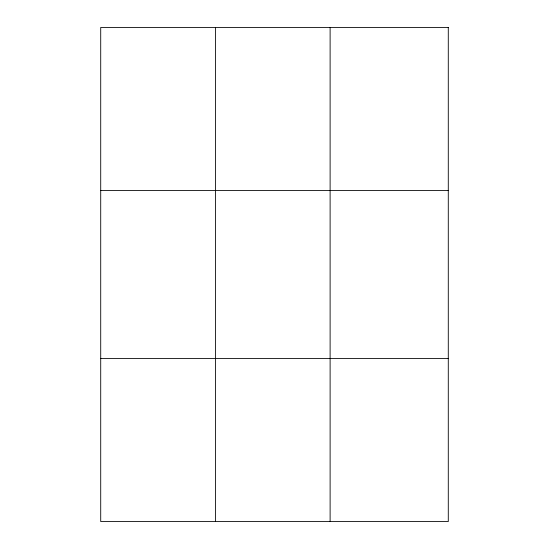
<?xml version="1.0" encoding="UTF-8"?>
<svg xmlns="http://www.w3.org/2000/svg" width="549" height="549" viewBox="0 0 549 549"><rect width="100%" height="100%" fill="white"/><g stroke="black" fill="none" stroke-linecap="round" stroke-linejoin="round"><path stroke-width="0.82" d="M215.414 521.55L215.414 27.45M330.114 521.55L330.114 27.45M100.714 190.503L448.286 190.503M100.714 358.497L448.286 358.497M448.286 27.45L448.286 521.55L100.714 521.55L100.714 27.45L448.286 27.45"/></g></svg>
